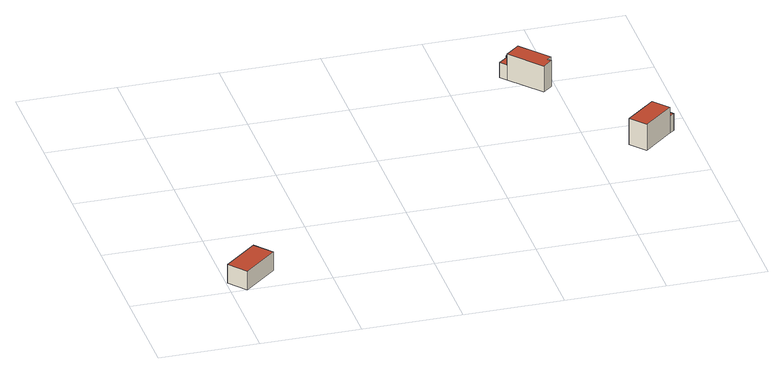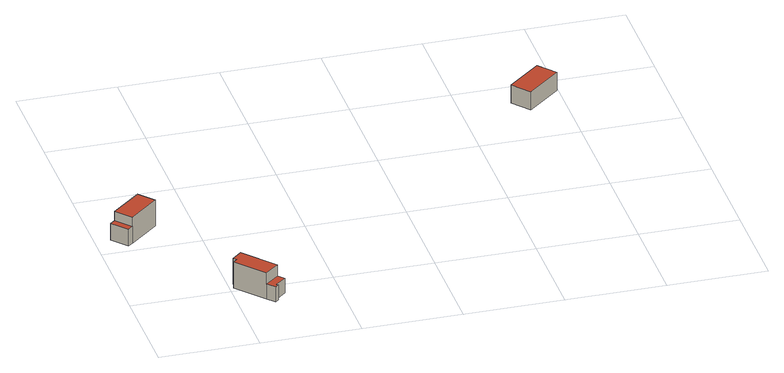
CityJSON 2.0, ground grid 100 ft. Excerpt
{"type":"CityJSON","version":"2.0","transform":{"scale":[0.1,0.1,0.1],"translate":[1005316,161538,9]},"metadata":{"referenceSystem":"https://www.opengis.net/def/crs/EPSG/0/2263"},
"CityObjects":{
"building1":{"type":"Building","attributes":{"name":"Bldg_2210018346","BIN":"3241955"},"geometry":[{"type":"MultiSurface","lod":"2","boundaries":[[[0,1,2,3]],[[4,5,6,7]],[[0,3,7,6]],[[1,0,6,5]],[[2,1,5,4]],[[3,2,4,7]]],"semantics":{"surfaces":[{"type":"RoofSurface","BIN":"3241955"},{"type":"GroundSurface"},{"type":"WallSurface"}],"values":[0,1,2,2,2,2]}}]},
"building2":{"type":"Building","attributes":{"name":"Bldg_2210016129","BIN":"3241983"},"geometry":[{"type":"MultiSurface","lod":"2","boundaries":[[[8,9,10,11,12,13]],[[14,15,16,17,18,19]],[[20,21,22,23,24,25,26,27,28,29]],[[18,9,8,19]],[[12,11,29,28]],[[13,12,28,27]],[[8,13,27,26]],[[14,19,26,25]],[[15,14,25,24]],[[16,15,24,23]],[[17,16,23,22]],[[18,17,22,21]],[[10,9,21,20]],[[11,10,20,29]]],"semantics":{"surfaces":[{"type":"RoofSurface","BIN":"3241983"},{"type":"GroundSurface"},{"type":"WallSurface"}],"values":[0,0,1,2,2,2,2,2,2,2,2,2,2,2]}}]},
"building3":{"type":"Building","attributes":{"name":"Bldg_2210019515","BIN":"3241989"},"geometry":[{"type":"MultiSurface","lod":"2","boundaries":[[[30,31,32,33]],[[34,35,36,37]],[[38,39,40,41,42,43]],[[35,30,33,36]],[[34,37,43,42]],[[35,34,42,41]],[[31,30,41,40]],[[32,31,40,39]],[[33,32,39,38]],[[37,36,38,43]]],"semantics":{"surfaces":[{"type":"RoofSurface","BIN":"3241989"},{"type":"GroundSurface"},{"type":"WallSurface"}],"values":[0,0,1,2,2,2,2,2,2,2]}}]}
},
"vertices":[
[344,467,208],[8,180,208],[159,3,208],[495,290,208],[159,3,8],[8,180,8],[344,467,8],[495,290,8],
[3722,3235,307],[3581,3113,307],[3854,2798,307],[3952,2883,307],[3925,2915,307],[3968,2952,307],[3653,3315,186],[3619,3286,186],[3633,3271,186],[3525,3177,186],[3581,3113,186],[3722,3235,186],[3854,2798,24],[3581,3113,24],[3525,3177,24],[3633,3271,24],[3619,3286,24],[3653,3315,24],[3722,3235,24],[3968,2952,24],[3925,2915,24],[3952,2883,24],
[4664,1888,308],[4366,1635,308],[4497,1479,308],[4796,1733,308],[4713,1930,207],[4664,1888,207],[4796,1733,207],[4845,1774,207],[4796,1733,24],[4497,1479,24],[4366,1635,24],[4664,1888,24],[4713,1930,24],[4845,1774,24]
]}
